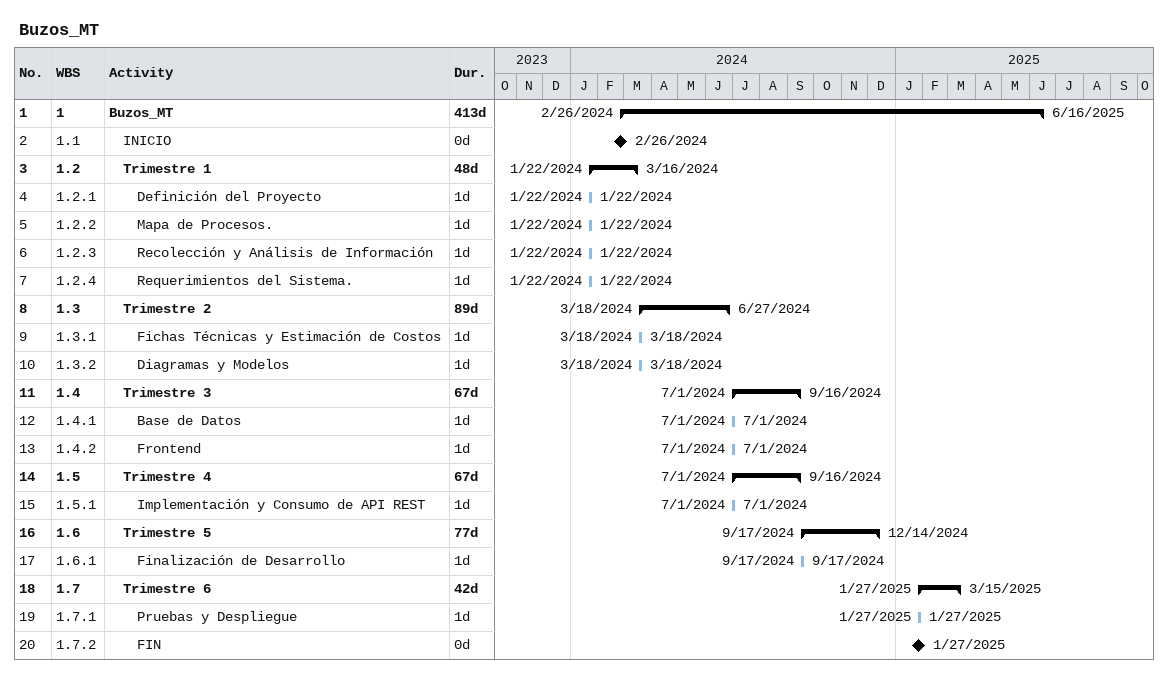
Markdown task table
Buzos_MT

| ID | WBS | Task | Duration | Start | Finish |
|---|---|---|---|---|---|
| 1 | 1 | **Buzos_MT** | 413d | 2024-02-26 | 2025-06-16 |
| 2 | 1.1 | INICIO | 0d | 2024-02-26 | 2024-02-26 |
| 3 | 1.2 | **Trimestre 1** | 48d | 2024-01-22 | 2024-03-16 |
| 4 | 1.2.1 | Definición del Proyecto | 1d | 2024-01-22 | 2024-01-22 |
| 5 | 1.2.2 | Mapa de Procesos. | 1d | 2024-01-22 | 2024-01-22 |
| 6 | 1.2.3 | Recolección y Análisis de Información | 1d | 2024-01-22 | 2024-01-22 |
| 7 | 1.2.4 | Requerimientos del Sistema. | 1d | 2024-01-22 | 2024-01-22 |
| 8 | 1.3 | **Trimestre 2** | 89d | 2024-03-18 | 2024-06-27 |
| 9 | 1.3.1 | Fichas Técnicas y Estimación de Costos | 1d | 2024-03-18 | 2024-03-18 |
| 10 | 1.3.2 | Diagramas y Modelos | 1d | 2024-03-18 | 2024-03-18 |
| 11 | 1.4 | **Trimestre 3** | 67d | 2024-07-01 | 2024-09-16 |
| 12 | 1.4.1 | Base de Datos | 1d | 2024-07-01 | 2024-07-01 |
| 13 | 1.4.2 | Frontend | 1d | 2024-07-01 | 2024-07-01 |
| 14 | 1.5 | **Trimestre 4** | 67d | 2024-07-01 | 2024-09-16 |
| 15 | 1.5.1 | Implementación y Consumo de API REST | 1d | 2024-07-01 | 2024-07-01 |
| 16 | 1.6 | **Trimestre 5** | 77d | 2024-09-17 | 2024-12-14 |
| 17 | 1.6.1 | Finalización de Desarrollo | 1d | 2024-09-17 | 2024-09-17 |
| 18 | 1.7 | **Trimestre 6** | 42d | 2025-01-27 | 2025-03-15 |
| 19 | 1.7.1 | Pruebas y Despliegue | 1d | 2025-01-27 | 2025-01-27 |
| 20 | 1.7.2 | FIN | 0d | 2025-01-27 | 2025-01-27 |
